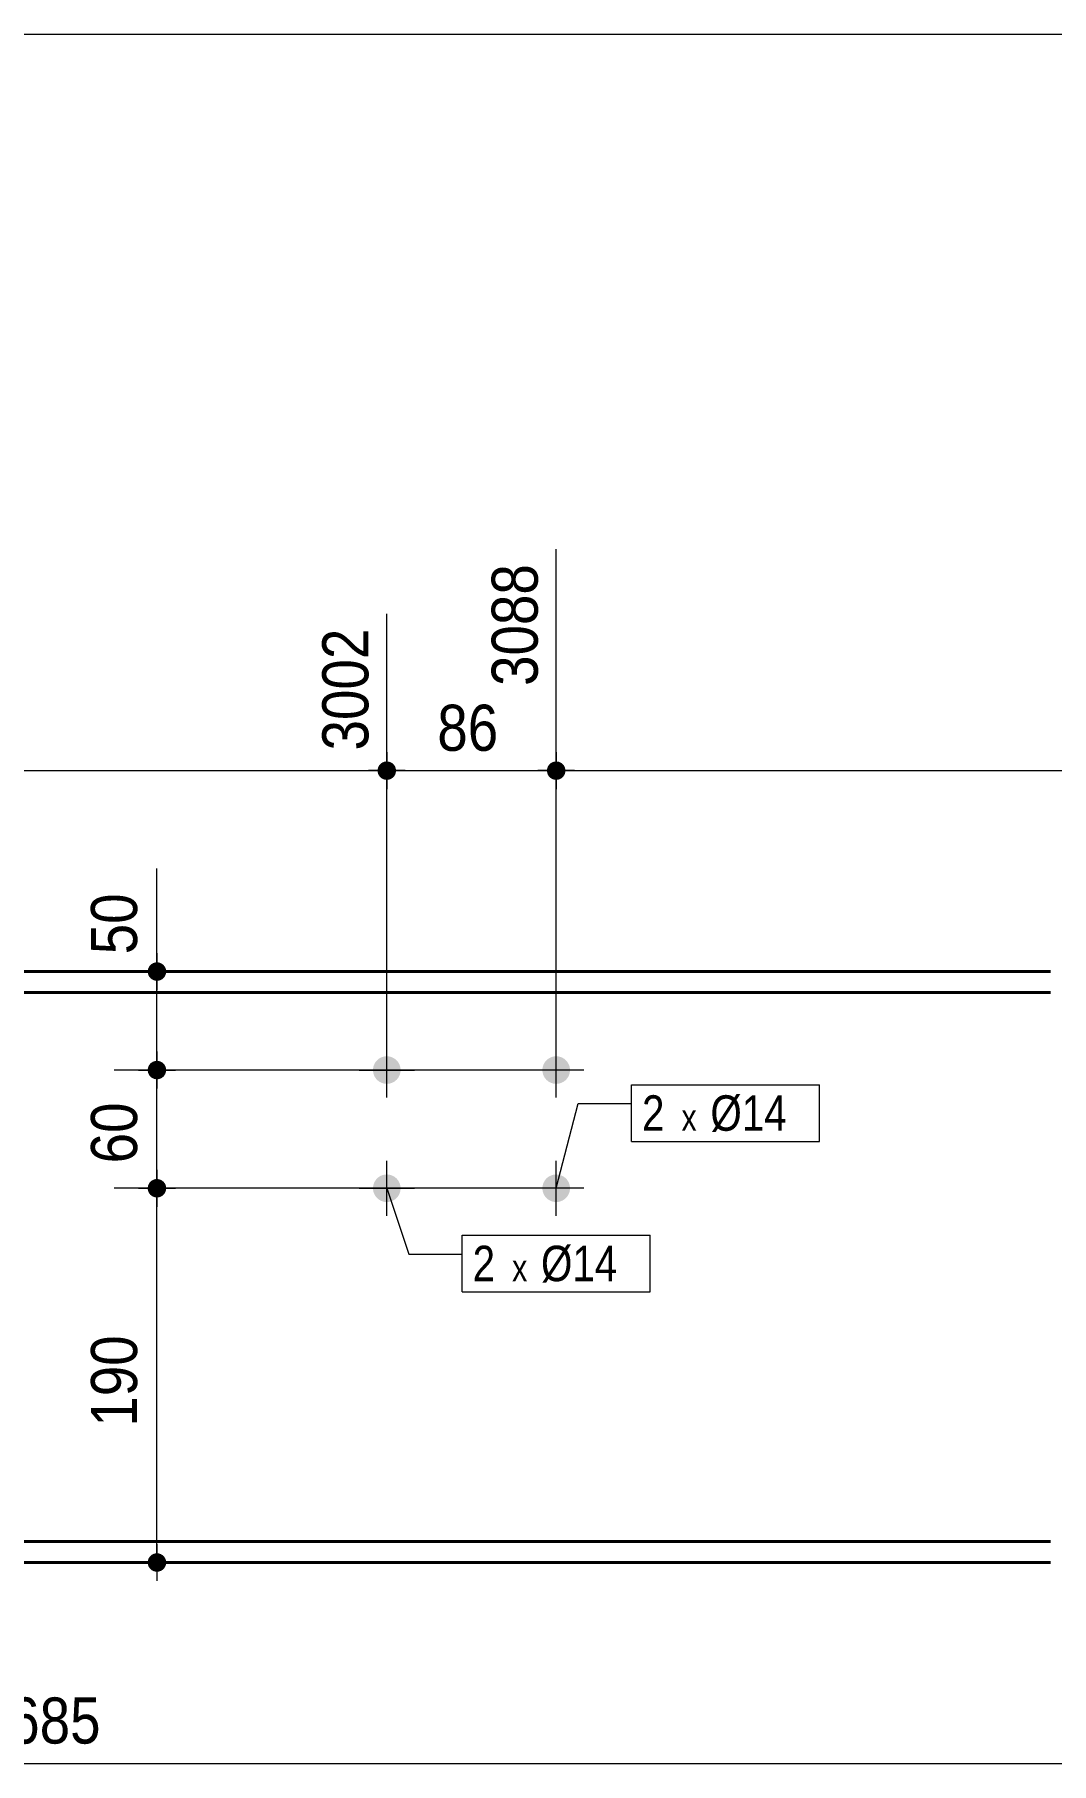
# Model space of a CAD drawing. Header units: millimetres. Extents: x 2 to 287, y 5 to 195.
# Drawn here: x 144.7 to 202.1, y 97.5 to 195 of the extents above; entities that cross this region are included whole.
import ezdxf

# ---------------------------------------------------------------- set-up
doc = ezdxf.new("R2010")
doc.units = ezdxf.units.MM
for name, color, linetype, lineweight in [('Boulon', 7, 'Continuous', 0), ('Cotation', 7, 'Continuous', 0), ('Désignation boulon', 3, 'Continuous', 0), ('Feuille dessin', 5, 'Continuous', 0), ('Piece', 2, 'Continuous', 0)]:
    doc.layers.add(name, color=color, linetype=linetype, lineweight=lineweight)
doc.styles.add('ARIAL', font='ARIAL.TTF')
doc.styles.add('COMIC_SANS_MS', font='COMIC.TTF')

# ---------------------------------------------------------------- blocks, each defined once
blk = doc.blocks.new('*A2')
at = {"layer": 'Boulon'}
for points in [[(174.897, 136.552), (174.895, 136.514), (174.89, 136.476), (174.883, 136.438), (174.875, 136.401), (174.865, 136.364), (174.853, 136.328), (174.839, 136.292), (174.824, 136.258), (174.806, 136.223), (174.788, 136.19), (174.767, 136.158), (174.745, 136.127), (174.722, 136.097), (174.697, 136.068), (174.67, 136.04), (174.643, 136.014), (174.614, 135.989), (174.584, 135.965), (174.553, 135.943), (174.52, 135.923), (174.487, 135.904), (174.453, 135.887), (174.418, 135.871), (174.383, 135.858), (174.346, 135.846), (174.31, 135.836), (174.272, 135.827), (174.235, 135.821), (174.197, 135.816), (174.159, 135.813), (174.121, 135.812), (174.082, 135.813), (174.044, 135.816), (174.006, 135.821), (173.969, 135.827), (173.932, 135.836), (173.895, 135.846), (173.858, 135.858), (173.823, 135.871), (173.788, 135.887), (173.754, 135.904), (173.721, 135.923), (173.688, 135.943), (173.657, 135.965), (173.627, 135.989), (173.598, 136.014), (173.571, 136.04), (173.544, 136.068), (173.519, 136.097), (173.496, 136.127), (173.474, 136.158), (173.453, 136.19), (173.435, 136.223), (173.417, 136.258), (173.402, 136.292), (173.388, 136.328), (173.376, 136.364), (173.366, 136.401), (173.358, 136.438), (173.351, 136.476), (173.346, 136.514), (173.344, 136.552), (173.343, 136.59), (173.344, 136.628), (173.346, 136.666), (173.351, 136.704), (173.358, 136.742), (173.366, 136.779), (173.376, 136.816), (173.388, 136.852), (173.402, 136.888), (173.417, 136.923), (173.435, 136.957), (173.453, 136.99), (173.474, 137.022), (173.496, 137.053), (173.519, 137.083), (173.544, 137.112), (173.571, 137.14), (173.598, 137.166), (173.627, 137.191), (173.657, 137.215), (173.688, 137.237), (173.721, 137.257), (173.754, 137.276), (173.788, 137.293), (173.823, 137.309), (173.858, 137.322), (173.895, 137.334), (173.932, 137.345), (173.969, 137.353), (174.006, 137.359), (174.044, 137.364), (174.082, 137.367), (174.121, 137.368), (174.159, 137.367), (174.197, 137.364), (174.235, 137.359), (174.272, 137.353), (174.31, 137.345), (174.346, 137.334), (174.383, 137.322), (174.418, 137.309), (174.453, 137.293), (174.487, 137.276), (174.52, 137.257), (174.553, 137.237), (174.584, 137.215), (174.614, 137.191), (174.643, 137.166), (174.67, 137.14), (174.697, 137.112), (174.722, 137.083), (174.745, 137.053), (174.767, 137.022), (174.788, 136.99), (174.806, 136.957), (174.824, 136.923), (174.839, 136.888), (174.853, 136.852), (174.865, 136.816), (174.875, 136.779), (174.883, 136.742), (174.89, 136.704), (174.895, 136.666), (174.897, 136.628), (174.898, 136.59)], [(174.897, 129.885), (174.895, 129.847), (174.89, 129.809), (174.883, 129.772), (174.875, 129.734), (174.865, 129.698), (174.853, 129.661), (174.839, 129.626), (174.824, 129.591), (174.806, 129.557), (174.788, 129.524), (174.767, 129.491), (174.745, 129.46), (174.722, 129.43), (174.697, 129.401), (174.67, 129.373), (174.643, 129.347), (174.614, 129.322), (174.584, 129.299), (174.553, 129.277), (174.52, 129.256), (174.487, 129.237), (174.453, 129.22), (174.418, 129.205), (174.383, 129.191), (174.346, 129.179), (174.31, 129.169), (174.272, 129.161), (174.235, 129.154), (174.197, 129.149), (174.159, 129.147), (174.121, 129.146), (174.082, 129.147), (174.044, 129.149), (174.006, 129.154), (173.969, 129.161), (173.932, 129.169), (173.895, 129.179), (173.858, 129.191), (173.823, 129.205), (173.788, 129.22), (173.754, 129.237), (173.721, 129.256), (173.688, 129.277), (173.657, 129.299), (173.627, 129.322), (173.598, 129.347), (173.571, 129.373), (173.544, 129.401), (173.519, 129.43), (173.496, 129.46), (173.474, 129.491), (173.453, 129.524), (173.435, 129.557), (173.417, 129.591), (173.402, 129.626), (173.388, 129.661), (173.376, 129.698), (173.366, 129.734), (173.358, 129.772), (173.351, 129.809), (173.346, 129.847), (173.344, 129.885), (173.343, 129.923), (173.344, 129.962), (173.346, 130), (173.351, 130.038), (173.358, 130.075), (173.366, 130.112), (173.376, 130.149), (173.388, 130.185), (173.402, 130.221), (173.417, 130.256), (173.435, 130.29), (173.453, 130.323), (173.474, 130.356), (173.496, 130.387), (173.519, 130.417), (173.544, 130.446), (173.571, 130.473), (173.598, 130.5), (173.627, 130.525), (173.657, 130.548), (173.688, 130.57), (173.721, 130.591), (173.754, 130.609), (173.788, 130.626), (173.823, 130.642), (173.858, 130.656), (173.895, 130.668), (173.932, 130.678), (173.969, 130.686), (174.006, 130.693), (174.044, 130.697), (174.082, 130.7), (174.121, 130.701), (174.159, 130.7), (174.197, 130.697), (174.235, 130.693), (174.272, 130.686), (174.31, 130.678), (174.346, 130.668), (174.383, 130.656), (174.418, 130.642), (174.453, 130.626), (174.487, 130.609), (174.52, 130.591), (174.553, 130.57), (174.584, 130.548), (174.614, 130.525), (174.643, 130.5), (174.67, 130.473), (174.697, 130.446), (174.722, 130.417), (174.745, 130.387), (174.767, 130.356), (174.788, 130.323), (174.806, 130.29), (174.824, 130.256), (174.839, 130.221), (174.853, 130.185), (174.865, 130.149), (174.875, 130.112), (174.883, 130.075), (174.89, 130.038), (174.895, 130), (174.897, 129.962), (174.898, 129.923)]]:
    blk.add_hatch(color=256, dxfattribs=at).paths.add_polyline_path(points, flags=17)
at = {"layer": 'Boulon', "linetype": 'Continuous', "lineweight": 0}
for p, q in [((174.121, 135.035), (174.121, 138.146)), ((175.676, 136.59), (172.565, 136.59)), ((174.121, 128.368), (174.121, 131.479)), ((175.676, 129.923), (172.565, 129.923))]:
    blk.add_line(p, q, dxfattribs=at)
blk = doc.blocks.new('*A3')
at = {"layer": 'Boulon'}
for points in [[(165.342, 136.552), (165.339, 136.514), (165.334, 136.476), (165.328, 136.438), (165.319, 136.401), (165.309, 136.364), (165.297, 136.328), (165.284, 136.292), (165.268, 136.258), (165.251, 136.223), (165.232, 136.19), (165.212, 136.158), (165.19, 136.127), (165.166, 136.097), (165.141, 136.068), (165.115, 136.04), (165.087, 136.014), (165.058, 135.989), (165.028, 135.965), (164.997, 135.943), (164.965, 135.923), (164.932, 135.904), (164.898, 135.887), (164.863, 135.871), (164.827, 135.858), (164.791, 135.846), (164.754, 135.836), (164.717, 135.827), (164.679, 135.821), (164.641, 135.816), (164.603, 135.813), (164.565, 135.812), (164.527, 135.813), (164.489, 135.816), (164.451, 135.821), (164.413, 135.827), (164.376, 135.836), (164.339, 135.846), (164.303, 135.858), (164.267, 135.871), (164.232, 135.887), (164.198, 135.904), (164.165, 135.923), (164.133, 135.943), (164.102, 135.965), (164.072, 135.989), (164.043, 136.014), (164.015, 136.04), (163.989, 136.068), (163.964, 136.097), (163.94, 136.127), (163.918, 136.158), (163.898, 136.19), (163.879, 136.223), (163.862, 136.258), (163.846, 136.292), (163.833, 136.328), (163.821, 136.364), (163.81, 136.401), (163.802, 136.438), (163.796, 136.476), (163.791, 136.514), (163.788, 136.552), (163.787, 136.59), (163.788, 136.628), (163.791, 136.666), (163.796, 136.704), (163.802, 136.742), (163.81, 136.779), (163.821, 136.816), (163.833, 136.852), (163.846, 136.888), (163.862, 136.923), (163.879, 136.957), (163.898, 136.99), (163.918, 137.022), (163.94, 137.053), (163.964, 137.083), (163.989, 137.112), (164.015, 137.14), (164.043, 137.166), (164.072, 137.191), (164.102, 137.215), (164.133, 137.237), (164.165, 137.257), (164.198, 137.276), (164.232, 137.293), (164.267, 137.309), (164.303, 137.322), (164.339, 137.334), (164.376, 137.345), (164.413, 137.353), (164.451, 137.359), (164.489, 137.364), (164.527, 137.367), (164.565, 137.368), (164.603, 137.367), (164.641, 137.364), (164.679, 137.359), (164.717, 137.353), (164.754, 137.345), (164.791, 137.334), (164.827, 137.322), (164.863, 137.309), (164.898, 137.293), (164.932, 137.276), (164.965, 137.257), (164.997, 137.237), (165.028, 137.215), (165.058, 137.191), (165.087, 137.166), (165.115, 137.14), (165.141, 137.112), (165.166, 137.083), (165.19, 137.053), (165.212, 137.022), (165.232, 136.99), (165.251, 136.957), (165.268, 136.923), (165.284, 136.888), (165.297, 136.852), (165.309, 136.816), (165.319, 136.779), (165.328, 136.742), (165.334, 136.704), (165.339, 136.666), (165.342, 136.628), (165.343, 136.59)], [(165.342, 129.885), (165.339, 129.847), (165.334, 129.809), (165.328, 129.772), (165.319, 129.734), (165.309, 129.698), (165.297, 129.661), (165.284, 129.626), (165.268, 129.591), (165.251, 129.557), (165.232, 129.524), (165.212, 129.491), (165.19, 129.46), (165.166, 129.43), (165.141, 129.401), (165.115, 129.373), (165.087, 129.347), (165.058, 129.322), (165.028, 129.299), (164.997, 129.277), (164.965, 129.256), (164.932, 129.237), (164.898, 129.22), (164.863, 129.205), (164.827, 129.191), (164.791, 129.179), (164.754, 129.169), (164.717, 129.161), (164.679, 129.154), (164.641, 129.149), (164.603, 129.147), (164.565, 129.146), (164.527, 129.147), (164.489, 129.149), (164.451, 129.154), (164.413, 129.161), (164.376, 129.169), (164.339, 129.179), (164.303, 129.191), (164.267, 129.205), (164.232, 129.22), (164.198, 129.237), (164.165, 129.256), (164.133, 129.277), (164.102, 129.299), (164.072, 129.322), (164.043, 129.347), (164.015, 129.373), (163.989, 129.401), (163.964, 129.43), (163.94, 129.46), (163.918, 129.491), (163.898, 129.524), (163.879, 129.557), (163.862, 129.591), (163.846, 129.626), (163.833, 129.661), (163.821, 129.698), (163.81, 129.734), (163.802, 129.772), (163.796, 129.809), (163.791, 129.847), (163.788, 129.885), (163.787, 129.923), (163.788, 129.962), (163.791, 130), (163.796, 130.038), (163.802, 130.075), (163.81, 130.112), (163.821, 130.149), (163.833, 130.185), (163.846, 130.221), (163.862, 130.256), (163.879, 130.29), (163.898, 130.323), (163.918, 130.356), (163.94, 130.387), (163.964, 130.417), (163.989, 130.446), (164.015, 130.473), (164.043, 130.5), (164.072, 130.525), (164.102, 130.548), (164.133, 130.57), (164.165, 130.591), (164.198, 130.609), (164.232, 130.626), (164.267, 130.642), (164.303, 130.656), (164.339, 130.668), (164.376, 130.678), (164.413, 130.686), (164.451, 130.693), (164.489, 130.697), (164.527, 130.7), (164.565, 130.701), (164.603, 130.7), (164.641, 130.697), (164.679, 130.693), (164.717, 130.686), (164.754, 130.678), (164.791, 130.668), (164.827, 130.656), (164.863, 130.642), (164.898, 130.626), (164.932, 130.609), (164.965, 130.591), (164.997, 130.57), (165.028, 130.548), (165.058, 130.525), (165.087, 130.5), (165.115, 130.473), (165.141, 130.446), (165.166, 130.417), (165.19, 130.387), (165.212, 130.356), (165.232, 130.323), (165.251, 130.29), (165.268, 130.256), (165.284, 130.221), (165.297, 130.185), (165.309, 130.149), (165.319, 130.112), (165.328, 130.075), (165.334, 130.038), (165.339, 130), (165.342, 129.962), (165.343, 129.923)]]:
    blk.add_hatch(color=256, dxfattribs=at).paths.add_polyline_path(points, flags=17)
at = {"layer": 'Boulon', "linetype": 'Continuous', "lineweight": 0}
for p, q in [((164.565, 135.035), (164.565, 138.146)), ((163.009, 136.59), (166.121, 136.59)), ((164.565, 128.368), (164.565, 131.479)), ((163.009, 129.923), (166.121, 129.923))]:
    blk.add_line(p, q, dxfattribs=at)
blk = doc.blocks.new('*A7')
at = {"layer": 'Piece', "color": 2, "linetype": 'Continuous', "lineweight": 40}
for p, q in [((136.679444, 142.145616), (202.006034, 142.145616)), ((202.006034, 140.956728), (136.679444, 140.956728)), ((202.006034, 110.001172), (136.679444, 110.001172)), ((202.006034, 108.812283), (136.679444, 108.812283))]:
    blk.add_line(p, q, dxfattribs=at)
blk = doc.blocks.new('*A8')
at = {"layer": 'Feuille dessin', "linetype": 'Continuous', "lineweight": 0}
blk.add_line((282, 195), (5, 195), dxfattribs=at)
blk = doc.blocks.new('*A15')
at = {"layer": 'Cotation', "linetype": 'Continuous', "lineweight": 0}
blk.add_line((39.821, 97.479), (250.995, 97.479), dxfattribs=at)
at = {"layer": 'Cotation', "style": 'ARIAL', "width": 0.85}
blk.add_text('5685', height=2.6, dxfattribs=at).set_placement((141.551, 98.599))
blk = doc.blocks.new('*A19')
at = {"layer": 'Cotation'}
for points in [[(108.668, 152.96), (108.643, 152.961), (108.618, 152.965), (108.592, 152.969), (108.568, 152.975), (108.543, 152.981), (108.519, 152.989), (108.495, 152.999), (108.472, 153.009), (108.449, 153.02), (108.427, 153.033), (108.405, 153.047), (108.384, 153.061), (108.364, 153.077), (108.345, 153.094), (108.326, 153.111), (108.309, 153.13), (108.292, 153.149), (108.276, 153.169), (108.262, 153.19), (108.248, 153.212), (108.235, 153.234), (108.224, 153.257), (108.214, 153.28), (108.204, 153.304), (108.196, 153.328), (108.19, 153.353), (108.184, 153.378), (108.18, 153.403), (108.176, 153.428), (108.175, 153.453), (108.174, 153.479), (108.175, 153.504), (108.176, 153.53), (108.18, 153.555), (108.184, 153.58), (108.19, 153.605), (108.196, 153.63), (108.204, 153.654), (108.214, 153.678), (108.224, 153.701), (108.235, 153.724), (108.248, 153.746), (108.262, 153.768), (108.276, 153.789), (108.292, 153.809), (108.309, 153.828), (108.326, 153.847), (108.345, 153.864), (108.364, 153.881), (108.384, 153.897), (108.405, 153.911), (108.427, 153.925), (108.449, 153.938), (108.472, 153.949), (108.495, 153.959), (108.519, 153.969), (108.543, 153.977), (108.568, 153.983), (108.592, 153.989), (108.618, 153.993), (108.643, 153.996), (108.668, 153.998), (108.694, 153.999), (108.719, 153.998), (108.745, 153.996), (108.77, 153.993), (108.795, 153.989), (108.82, 153.983), (108.845, 153.977), (108.869, 153.969), (108.893, 153.959), (108.916, 153.949), (108.939, 153.938), (108.961, 153.925), (108.983, 153.911), (109.004, 153.897), (109.024, 153.881), (109.043, 153.864), (109.062, 153.847), (109.079, 153.828), (109.096, 153.809), (109.112, 153.789), (109.126, 153.768), (109.14, 153.746), (109.153, 153.724), (109.164, 153.701), (109.174, 153.678), (109.184, 153.654), (109.192, 153.63), (109.198, 153.605), (109.204, 153.58), (109.208, 153.555), (109.211, 153.53), (109.213, 153.504), (109.214, 153.479), (109.213, 153.453), (109.211, 153.428), (109.208, 153.403), (109.204, 153.378), (109.198, 153.353), (109.192, 153.328), (109.184, 153.304), (109.174, 153.28), (109.164, 153.257), (109.153, 153.234), (109.14, 153.212), (109.126, 153.19), (109.112, 153.169), (109.096, 153.149), (109.079, 153.13), (109.062, 153.111), (109.043, 153.094), (109.024, 153.077), (109.004, 153.061), (108.983, 153.047), (108.961, 153.033), (108.939, 153.02), (108.916, 153.009), (108.893, 152.999), (108.869, 152.989), (108.845, 152.981), (108.82, 152.975), (108.795, 152.969), (108.77, 152.965), (108.745, 152.961), (108.719, 152.96), (108.694, 152.959)], [(164.539, 152.96), (164.514, 152.961), (164.489, 152.965), (164.464, 152.969), (164.439, 152.975), (164.414, 152.981), (164.39, 152.989), (164.366, 152.999), (164.343, 153.009), (164.32, 153.02), (164.298, 153.033), (164.276, 153.047), (164.255, 153.061), (164.235, 153.077), (164.216, 153.094), (164.197, 153.111), (164.18, 153.13), (164.163, 153.149), (164.147, 153.169), (164.133, 153.19), (164.119, 153.212), (164.106, 153.234), (164.095, 153.257), (164.085, 153.28), (164.075, 153.304), (164.067, 153.328), (164.061, 153.353), (164.055, 153.378), (164.051, 153.403), (164.047, 153.428), (164.046, 153.453), (164.045, 153.479), (164.046, 153.504), (164.047, 153.53), (164.051, 153.555), (164.055, 153.58), (164.061, 153.605), (164.067, 153.63), (164.075, 153.654), (164.085, 153.678), (164.095, 153.701), (164.106, 153.724), (164.119, 153.746), (164.133, 153.768), (164.147, 153.789), (164.163, 153.809), (164.18, 153.828), (164.197, 153.847), (164.216, 153.864), (164.235, 153.881), (164.255, 153.897), (164.276, 153.911), (164.298, 153.925), (164.32, 153.938), (164.343, 153.949), (164.366, 153.959), (164.39, 153.969), (164.414, 153.977), (164.439, 153.983), (164.464, 153.989), (164.489, 153.993), (164.514, 153.996), (164.539, 153.998), (164.565, 153.999), (164.59, 153.998), (164.616, 153.996), (164.641, 153.993), (164.666, 153.989), (164.691, 153.983), (164.716, 153.977), (164.74, 153.969), (164.764, 153.959), (164.787, 153.949), (164.81, 153.938), (164.832, 153.925), (164.854, 153.911), (164.875, 153.897), (164.895, 153.881), (164.914, 153.864), (164.933, 153.847), (164.95, 153.828), (164.967, 153.809), (164.983, 153.789), (164.997, 153.768), (165.011, 153.746), (165.024, 153.724), (165.035, 153.701), (165.045, 153.678), (165.055, 153.654), (165.063, 153.63), (165.069, 153.605), (165.075, 153.58), (165.079, 153.555), (165.082, 153.53), (165.084, 153.504), (165.085, 153.479), (165.084, 153.453), (165.082, 153.428), (165.079, 153.403), (165.075, 153.378), (165.069, 153.353), (165.063, 153.328), (165.055, 153.304), (165.045, 153.28), (165.035, 153.257), (165.024, 153.234), (165.011, 153.212), (164.997, 153.19), (164.983, 153.169), (164.967, 153.149), (164.95, 153.13), (164.933, 153.111), (164.914, 153.094), (164.895, 153.077), (164.875, 153.061), (164.854, 153.047), (164.832, 153.033), (164.81, 153.02), (164.787, 153.009), (164.764, 152.999), (164.74, 152.989), (164.716, 152.981), (164.691, 152.975), (164.666, 152.969), (164.641, 152.965), (164.616, 152.961), (164.59, 152.96), (164.565, 152.959)]]:
    blk.add_hatch(color=256, dxfattribs=at).paths.add_polyline_path(points, flags=17)
at = {"layer": 'Cotation', "linetype": 'Continuous', "lineweight": 0}
for p, q in [((108.694, 137.59), (108.694, 165.973)), ((164.565, 137.59), (164.565, 162.333)), ((108.694, 154.519), (108.694, 152.439)), ((164.565, 154.519), (164.565, 152.439)), ((109.734, 153.479), (107.654, 153.479)), ((108.694, 153.479), (107.654, 153.479)), ((108.694, 153.479), (164.565, 153.479)), ((165.605, 153.479), (163.525, 153.479)), ((164.565, 153.479), (165.605, 153.479))]:
    blk.add_line(p, q, dxfattribs=at)
at = {"layer": 'Cotation'}
for p in [(108.694, 153.479), (164.565, 153.479)]:
    blk.add_point(p, dxfattribs=at)
at = {"layer": 'Cotation', "style": 'ARIAL', "width": 0.85}
blk.add_text('3002', height=2.6, rotation=90.00021, dxfattribs=at).set_placement((163.525, 154.619))
blk.add_text('1344', height=2.6, dxfattribs=at).set_placement((132.773, 154.599))
blk = doc.blocks.new('*A20')
at = {"layer": 'Cotation'}
for points in [[(164.539, 152.96), (164.514, 152.961), (164.489, 152.965), (164.464, 152.969), (164.439, 152.975), (164.414, 152.981), (164.39, 152.989), (164.366, 152.999), (164.343, 153.009), (164.32, 153.02), (164.298, 153.033), (164.276, 153.047), (164.255, 153.061), (164.235, 153.077), (164.216, 153.094), (164.197, 153.111), (164.18, 153.13), (164.163, 153.149), (164.147, 153.169), (164.133, 153.19), (164.119, 153.212), (164.106, 153.234), (164.095, 153.257), (164.085, 153.28), (164.075, 153.304), (164.067, 153.328), (164.061, 153.353), (164.055, 153.378), (164.051, 153.403), (164.047, 153.428), (164.046, 153.453), (164.045, 153.479), (164.046, 153.504), (164.047, 153.53), (164.051, 153.555), (164.055, 153.58), (164.061, 153.605), (164.067, 153.63), (164.075, 153.654), (164.085, 153.678), (164.095, 153.701), (164.106, 153.724), (164.119, 153.746), (164.133, 153.768), (164.147, 153.789), (164.163, 153.809), (164.18, 153.828), (164.197, 153.847), (164.216, 153.864), (164.235, 153.881), (164.255, 153.897), (164.276, 153.911), (164.298, 153.925), (164.32, 153.938), (164.343, 153.949), (164.366, 153.959), (164.39, 153.969), (164.414, 153.977), (164.439, 153.983), (164.464, 153.989), (164.489, 153.993), (164.514, 153.996), (164.539, 153.998), (164.565, 153.999), (164.59, 153.998), (164.616, 153.996), (164.641, 153.993), (164.666, 153.989), (164.691, 153.983), (164.716, 153.977), (164.74, 153.969), (164.764, 153.959), (164.787, 153.949), (164.81, 153.938), (164.832, 153.925), (164.854, 153.911), (164.875, 153.897), (164.895, 153.881), (164.914, 153.864), (164.933, 153.847), (164.95, 153.828), (164.967, 153.809), (164.983, 153.789), (164.997, 153.768), (165.011, 153.746), (165.024, 153.724), (165.035, 153.701), (165.045, 153.678), (165.055, 153.654), (165.063, 153.63), (165.069, 153.605), (165.075, 153.58), (165.079, 153.555), (165.082, 153.53), (165.084, 153.504), (165.085, 153.479), (165.084, 153.453), (165.082, 153.428), (165.079, 153.403), (165.075, 153.378), (165.069, 153.353), (165.063, 153.328), (165.055, 153.304), (165.045, 153.28), (165.035, 153.257), (165.024, 153.234), (165.011, 153.212), (164.997, 153.19), (164.983, 153.169), (164.967, 153.149), (164.95, 153.13), (164.933, 153.111), (164.914, 153.094), (164.895, 153.077), (164.875, 153.061), (164.854, 153.047), (164.832, 153.033), (164.81, 153.02), (164.787, 153.009), (164.764, 152.999), (164.74, 152.989), (164.716, 152.981), (164.691, 152.975), (164.666, 152.969), (164.641, 152.965), (164.616, 152.961), (164.59, 152.96), (164.565, 152.959)], [(174.095, 152.96), (174.07, 152.961), (174.044, 152.965), (174.019, 152.969), (173.994, 152.975), (173.97, 152.981), (173.945, 152.989), (173.922, 152.999), (173.898, 153.009), (173.875, 153.02), (173.853, 153.033), (173.832, 153.047), (173.811, 153.061), (173.791, 153.077), (173.771, 153.094), (173.753, 153.111), (173.735, 153.13), (173.719, 153.149), (173.703, 153.169), (173.688, 153.19), (173.674, 153.212), (173.662, 153.234), (173.65, 153.257), (173.64, 153.28), (173.631, 153.304), (173.623, 153.328), (173.616, 153.353), (173.611, 153.378), (173.606, 153.403), (173.603, 153.428), (173.601, 153.453), (173.601, 153.479), (173.601, 153.504), (173.603, 153.53), (173.606, 153.555), (173.611, 153.58), (173.616, 153.605), (173.623, 153.63), (173.631, 153.654), (173.64, 153.678), (173.65, 153.701), (173.662, 153.724), (173.674, 153.746), (173.688, 153.768), (173.703, 153.789), (173.719, 153.809), (173.735, 153.828), (173.753, 153.847), (173.771, 153.864), (173.791, 153.881), (173.811, 153.897), (173.832, 153.911), (173.853, 153.925), (173.875, 153.938), (173.898, 153.949), (173.922, 153.959), (173.945, 153.969), (173.97, 153.977), (173.994, 153.983), (174.019, 153.989), (174.044, 153.993), (174.07, 153.996), (174.095, 153.998), (174.121, 153.999), (174.146, 153.998), (174.171, 153.996), (174.197, 153.993), (174.222, 153.989), (174.247, 153.983), (174.271, 153.977), (174.296, 153.969), (174.32, 153.959), (174.343, 153.949), (174.366, 153.938), (174.388, 153.925), (174.409, 153.911), (174.43, 153.897), (174.45, 153.881), (174.47, 153.864), (174.488, 153.847), (174.506, 153.828), (174.522, 153.809), (174.538, 153.789), (174.553, 153.768), (174.567, 153.746), (174.579, 153.724), (174.591, 153.701), (174.601, 153.678), (174.61, 153.654), (174.618, 153.63), (174.625, 153.605), (174.631, 153.58), (174.635, 153.555), (174.638, 153.53), (174.64, 153.504), (174.641, 153.479), (174.64, 153.453), (174.638, 153.428), (174.635, 153.403), (174.631, 153.378), (174.625, 153.353), (174.618, 153.328), (174.61, 153.304), (174.601, 153.28), (174.591, 153.257), (174.579, 153.234), (174.567, 153.212), (174.553, 153.19), (174.538, 153.169), (174.522, 153.149), (174.506, 153.13), (174.488, 153.111), (174.47, 153.094), (174.45, 153.077), (174.43, 153.061), (174.409, 153.047), (174.388, 153.033), (174.366, 153.02), (174.343, 153.009), (174.32, 152.999), (174.296, 152.989), (174.271, 152.981), (174.247, 152.975), (174.222, 152.969), (174.197, 152.965), (174.171, 152.961), (174.146, 152.96), (174.121, 152.959)]]:
    blk.add_hatch(color=256, dxfattribs=at).paths.add_polyline_path(points, flags=17)
at = {"layer": 'Cotation', "linetype": 'Continuous', "lineweight": 0}
for p, q in [((174.121, 137.59), (174.121, 165.973)), ((164.565, 137.59), (164.565, 162.333)), ((164.565, 154.519), (164.565, 152.439)), ((174.121, 154.519), (174.121, 152.439)), ((165.605, 153.479), (163.525, 153.479)), ((164.565, 153.479), (163.525, 153.479)), ((164.565, 153.479), (174.121, 153.479)), ((175.161, 153.479), (173.081, 153.479)), ((174.121, 153.479), (175.161, 153.479))]:
    blk.add_line(p, q, dxfattribs=at)
at = {"layer": 'Cotation'}
for p in [(164.565, 153.479), (174.121, 153.479)]:
    blk.add_point(p, dxfattribs=at)
at = {"layer": 'Cotation', "style": 'ARIAL', "width": 0.85}
blk.add_text('3088', height=2.6, rotation=90.00021, dxfattribs=at).set_placement((173.081, 158.259))
blk.add_text('86', height=2.6, dxfattribs=at).set_placement((167.414, 154.599))
blk = doc.blocks.new('*A21')
at = {"layer": 'Cotation'}
for points in [[(174.095, 152.96), (174.07, 152.961), (174.044, 152.965), (174.019, 152.969), (173.994, 152.975), (173.97, 152.981), (173.945, 152.989), (173.922, 152.999), (173.898, 153.009), (173.875, 153.02), (173.853, 153.033), (173.832, 153.047), (173.811, 153.061), (173.791, 153.077), (173.771, 153.094), (173.753, 153.111), (173.735, 153.13), (173.719, 153.149), (173.703, 153.169), (173.688, 153.19), (173.674, 153.212), (173.662, 153.234), (173.65, 153.257), (173.64, 153.28), (173.631, 153.304), (173.623, 153.328), (173.616, 153.353), (173.611, 153.378), (173.606, 153.403), (173.603, 153.428), (173.601, 153.453), (173.601, 153.479), (173.601, 153.504), (173.603, 153.53), (173.606, 153.555), (173.611, 153.58), (173.616, 153.605), (173.623, 153.63), (173.631, 153.654), (173.64, 153.678), (173.65, 153.701), (173.662, 153.724), (173.674, 153.746), (173.688, 153.768), (173.703, 153.789), (173.719, 153.809), (173.735, 153.828), (173.753, 153.847), (173.771, 153.864), (173.791, 153.881), (173.811, 153.897), (173.832, 153.911), (173.853, 153.925), (173.875, 153.938), (173.898, 153.949), (173.922, 153.959), (173.945, 153.969), (173.97, 153.977), (173.994, 153.983), (174.019, 153.989), (174.044, 153.993), (174.07, 153.996), (174.095, 153.998), (174.121, 153.999), (174.146, 153.998), (174.171, 153.996), (174.197, 153.993), (174.222, 153.989), (174.247, 153.983), (174.271, 153.977), (174.296, 153.969), (174.32, 153.959), (174.343, 153.949), (174.366, 153.938), (174.388, 153.925), (174.409, 153.911), (174.43, 153.897), (174.45, 153.881), (174.47, 153.864), (174.488, 153.847), (174.506, 153.828), (174.522, 153.809), (174.538, 153.789), (174.553, 153.768), (174.567, 153.746), (174.579, 153.724), (174.591, 153.701), (174.601, 153.678), (174.61, 153.654), (174.618, 153.63), (174.625, 153.605), (174.631, 153.58), (174.635, 153.555), (174.638, 153.53), (174.64, 153.504), (174.641, 153.479), (174.64, 153.453), (174.638, 153.428), (174.635, 153.403), (174.631, 153.378), (174.625, 153.353), (174.618, 153.328), (174.61, 153.304), (174.601, 153.28), (174.591, 153.257), (174.579, 153.234), (174.567, 153.212), (174.553, 153.19), (174.538, 153.169), (174.522, 153.149), (174.506, 153.13), (174.488, 153.111), (174.47, 153.094), (174.45, 153.077), (174.43, 153.061), (174.409, 153.047), (174.388, 153.033), (174.366, 153.02), (174.343, 153.009), (174.32, 152.999), (174.296, 152.989), (174.271, 152.981), (174.247, 152.975), (174.222, 152.969), (174.197, 152.965), (174.171, 152.961), (174.146, 152.96), (174.121, 152.959)], [(243.192, 152.96), (243.166, 152.961), (243.141, 152.965), (243.116, 152.969), (243.091, 152.975), (243.066, 152.981), (243.042, 152.989), (243.018, 152.999), (242.995, 153.009), (242.972, 153.02), (242.95, 153.033), (242.928, 153.047), (242.908, 153.061), (242.887, 153.077), (242.868, 153.094), (242.85, 153.111), (242.832, 153.13), (242.815, 153.149), (242.8, 153.169), (242.785, 153.19), (242.771, 153.212), (242.759, 153.234), (242.747, 153.257), (242.737, 153.28), (242.728, 153.304), (242.72, 153.328), (242.713, 153.353), (242.707, 153.378), (242.703, 153.403), (242.7, 153.428), (242.698, 153.453), (242.697, 153.479), (242.698, 153.504), (242.7, 153.53), (242.703, 153.555), (242.707, 153.58), (242.713, 153.605), (242.72, 153.63), (242.728, 153.654), (242.737, 153.678), (242.747, 153.701), (242.759, 153.724), (242.771, 153.746), (242.785, 153.768), (242.8, 153.789), (242.815, 153.809), (242.832, 153.828), (242.85, 153.847), (242.868, 153.864), (242.887, 153.881), (242.908, 153.897), (242.928, 153.911), (242.95, 153.925), (242.972, 153.938), (242.995, 153.949), (243.018, 153.959), (243.042, 153.969), (243.066, 153.977), (243.091, 153.983), (243.116, 153.989), (243.141, 153.993), (243.166, 153.996), (243.192, 153.998), (243.217, 153.999), (243.243, 153.998), (243.268, 153.996), (243.294, 153.993), (243.319, 153.989), (243.344, 153.983), (243.368, 153.977), (243.392, 153.969), (243.416, 153.959), (243.44, 153.949), (243.462, 153.938), (243.485, 153.925), (243.506, 153.911), (243.527, 153.897), (243.547, 153.881), (243.567, 153.864), (243.585, 153.847), (243.603, 153.828), (243.619, 153.809), (243.635, 153.789), (243.65, 153.768), (243.663, 153.746), (243.676, 153.724), (243.687, 153.701), (243.698, 153.678), (243.707, 153.654), (243.715, 153.63), (243.722, 153.605), (243.727, 153.58), (243.732, 153.555), (243.735, 153.53), (243.737, 153.504), (243.737, 153.479), (243.737, 153.453), (243.735, 153.428), (243.732, 153.403), (243.727, 153.378), (243.722, 153.353), (243.715, 153.328), (243.707, 153.304), (243.698, 153.28), (243.687, 153.257), (243.676, 153.234), (243.663, 153.212), (243.65, 153.19), (243.635, 153.169), (243.619, 153.149), (243.603, 153.13), (243.585, 153.111), (243.567, 153.094), (243.547, 153.077), (243.527, 153.061), (243.506, 153.047), (243.485, 153.033), (243.462, 153.02), (243.44, 153.009), (243.416, 152.999), (243.392, 152.989), (243.368, 152.981), (243.344, 152.975), (243.319, 152.969), (243.294, 152.965), (243.268, 152.961), (243.243, 152.96), (243.217, 152.959)]]:
    blk.add_hatch(color=256, dxfattribs=at).paths.add_polyline_path(points, flags=17)
at = {"layer": 'Cotation', "linetype": 'Continuous', "lineweight": 0}
for p, q in [((174.121, 137.59), (174.121, 165.973)), ((243.217, 137.59), (243.217, 162.333)), ((174.121, 154.519), (174.121, 152.439)), ((243.217, 154.519), (243.217, 152.439)), ((175.161, 153.479), (173.081, 153.479)), ((174.121, 153.479), (173.081, 153.479)), ((174.121, 153.479), (243.217, 153.479)), ((244.257, 153.479), (242.177, 153.479)), ((243.217, 153.479), (244.257, 153.479))]:
    blk.add_line(p, q, dxfattribs=at)
at = {"layer": 'Cotation'}
for p in [(174.121, 153.479), (243.217, 153.479)]:
    blk.add_point(p, dxfattribs=at)
at = {"layer": 'Cotation', "style": 'ARIAL', "width": 0.85}
blk.add_text('5653', height=2.6, rotation=90.00021, dxfattribs=at).set_placement((242.177, 154.619))
blk.add_text('2565', height=2.6, dxfattribs=at).set_placement((204.812, 154.599))
blk = doc.blocks.new('*A32')
at = {"layer": 'Cotation'}
for points in [[(151.574, 129.404), (151.548, 129.406), (151.523, 129.409), (151.498, 129.413), (151.473, 129.419), (151.448, 129.426), (151.424, 129.434), (151.4, 129.443), (151.377, 129.453), (151.354, 129.465), (151.332, 129.477), (151.31, 129.491), (151.289, 129.506), (151.269, 129.521), (151.25, 129.538), (151.231, 129.556), (151.214, 129.574), (151.197, 129.594), (151.181, 129.614), (151.167, 129.634), (151.153, 129.656), (151.141, 129.678), (151.129, 129.701), (151.119, 129.724), (151.11, 129.748), (151.102, 129.772), (151.095, 129.797), (151.089, 129.822), (151.085, 129.847), (151.082, 129.872), (151.08, 129.898), (151.079, 129.923), (151.08, 129.949), (151.082, 129.974), (151.085, 130), (151.089, 130.025), (151.095, 130.05), (151.102, 130.074), (151.11, 130.099), (151.119, 130.122), (151.129, 130.146), (151.141, 130.169), (151.153, 130.191), (151.167, 130.212), (151.181, 130.233), (151.197, 130.253), (151.214, 130.273), (151.231, 130.291), (151.25, 130.309), (151.269, 130.325), (151.289, 130.341), (151.31, 130.356), (151.332, 130.369), (151.354, 130.382), (151.377, 130.393), (151.4, 130.404), (151.424, 130.413), (151.448, 130.421), (151.473, 130.428), (151.498, 130.433), (151.523, 130.438), (151.548, 130.441), (151.574, 130.443), (151.599, 130.443), (151.625, 130.443), (151.65, 130.441), (151.675, 130.438), (151.701, 130.433), (151.726, 130.428), (151.75, 130.421), (151.774, 130.413), (151.798, 130.404), (151.821, 130.393), (151.844, 130.382), (151.866, 130.369), (151.888, 130.356), (151.909, 130.341), (151.929, 130.325), (151.948, 130.309), (151.967, 130.291), (151.984, 130.273), (152.001, 130.253), (152.017, 130.233), (152.032, 130.212), (152.045, 130.191), (152.058, 130.169), (152.069, 130.146), (152.08, 130.122), (152.089, 130.099), (152.097, 130.074), (152.104, 130.05), (152.109, 130.025), (152.114, 130), (152.117, 129.974), (152.119, 129.949), (152.119, 129.923), (152.119, 129.898), (152.117, 129.872), (152.114, 129.847), (152.109, 129.822), (152.104, 129.797), (152.097, 129.772), (152.089, 129.748), (152.08, 129.724), (152.069, 129.701), (152.058, 129.678), (152.045, 129.656), (152.032, 129.634), (152.017, 129.614), (152.001, 129.594), (151.984, 129.574), (151.967, 129.556), (151.948, 129.538), (151.929, 129.521), (151.909, 129.506), (151.888, 129.491), (151.866, 129.477), (151.844, 129.465), (151.821, 129.453), (151.798, 129.443), (151.774, 129.434), (151.75, 129.426), (151.726, 129.419), (151.701, 129.413), (151.675, 129.409), (151.65, 129.406), (151.625, 129.404), (151.599, 129.403)], [(151.574, 108.293), (151.548, 108.295), (151.523, 108.298), (151.498, 108.302), (151.473, 108.308), (151.448, 108.315), (151.424, 108.323), (151.4, 108.332), (151.377, 108.342), (151.354, 108.354), (151.332, 108.366), (151.31, 108.38), (151.289, 108.395), (151.269, 108.41), (151.25, 108.427), (151.231, 108.445), (151.214, 108.463), (151.197, 108.482), (151.181, 108.503), (151.167, 108.523), (151.153, 108.545), (151.141, 108.567), (151.129, 108.59), (151.119, 108.613), (151.11, 108.637), (151.102, 108.661), (151.095, 108.686), (151.089, 108.711), (151.085, 108.736), (151.082, 108.761), (151.08, 108.787), (151.079, 108.812), (151.08, 108.838), (151.082, 108.863), (151.085, 108.889), (151.089, 108.914), (151.095, 108.939), (151.102, 108.963), (151.11, 108.987), (151.119, 109.011), (151.129, 109.035), (151.141, 109.057), (151.153, 109.08), (151.167, 109.101), (151.181, 109.122), (151.197, 109.142), (151.214, 109.161), (151.231, 109.18), (151.25, 109.198), (151.269, 109.214), (151.289, 109.23), (151.31, 109.245), (151.332, 109.258), (151.354, 109.271), (151.377, 109.282), (151.4, 109.293), (151.424, 109.302), (151.448, 109.31), (151.473, 109.317), (151.498, 109.322), (151.523, 109.327), (151.548, 109.33), (151.574, 109.332), (151.599, 109.332), (151.625, 109.332), (151.65, 109.33), (151.675, 109.327), (151.701, 109.322), (151.726, 109.317), (151.75, 109.31), (151.774, 109.302), (151.798, 109.293), (151.821, 109.282), (151.844, 109.271), (151.866, 109.258), (151.888, 109.245), (151.909, 109.23), (151.929, 109.214), (151.948, 109.198), (151.967, 109.18), (151.984, 109.161), (152.001, 109.142), (152.017, 109.122), (152.032, 109.101), (152.045, 109.08), (152.058, 109.057), (152.069, 109.035), (152.08, 109.011), (152.089, 108.987), (152.097, 108.963), (152.104, 108.939), (152.109, 108.914), (152.114, 108.889), (152.117, 108.863), (152.119, 108.838), (152.119, 108.812), (152.119, 108.787), (152.117, 108.761), (152.114, 108.736), (152.109, 108.711), (152.104, 108.686), (152.097, 108.661), (152.089, 108.637), (152.08, 108.613), (152.069, 108.59), (152.058, 108.567), (152.045, 108.545), (152.032, 108.523), (152.017, 108.503), (152.001, 108.482), (151.984, 108.463), (151.967, 108.445), (151.948, 108.427), (151.929, 108.41), (151.909, 108.395), (151.888, 108.38), (151.866, 108.366), (151.844, 108.354), (151.821, 108.342), (151.798, 108.332), (151.774, 108.323), (151.75, 108.315), (151.726, 108.308), (151.701, 108.302), (151.675, 108.298), (151.65, 108.295), (151.625, 108.293), (151.599, 108.292)]]:
    blk.add_hatch(color=256, dxfattribs=at).paths.add_polyline_path(points, flags=17)
at = {"layer": 'Cotation', "linetype": 'Continuous', "lineweight": 0}
for p, q in [((151.599, 130.963), (151.599, 128.883)), ((151.599, 129.923), (151.599, 130.963)), ((173.121, 129.923), (149.179, 129.923)), ((150.559, 129.923), (152.639, 129.923)), ((151.599, 108.812), (151.599, 129.923)), ((151.599, 109.852), (151.599, 107.772)), ((163.565, 108.812), (149.179, 108.812)), ((150.559, 108.812), (152.639, 108.812)), ((151.599, 108.812), (151.599, 107.772))]:
    blk.add_line(p, q, dxfattribs=at)
at = {"layer": 'Cotation'}
for p in [(151.599, 129.923), (151.599, 108.812)]:
    blk.add_point(p, dxfattribs=at)
at = {"layer": 'Cotation', "style": 'ARIAL', "width": 0.85}
blk.add_text('190', height=2.6, rotation=90.00021, dxfattribs=at).set_placement((150.479, 116.475))
blk = doc.blocks.new('*A33')
at = {"layer": 'Cotation'}
for points in [[(151.574, 136.071), (151.548, 136.073), (151.523, 136.076), (151.498, 136.08), (151.473, 136.086), (151.448, 136.092), (151.424, 136.1), (151.4, 136.11), (151.377, 136.12), (151.354, 136.131), (151.332, 136.144), (151.31, 136.158), (151.289, 136.172), (151.269, 136.188), (151.25, 136.205), (151.231, 136.222), (151.214, 136.241), (151.197, 136.26), (151.181, 136.28), (151.167, 136.301), (151.153, 136.323), (151.141, 136.345), (151.129, 136.368), (151.119, 136.391), (151.11, 136.415), (151.102, 136.439), (151.095, 136.464), (151.089, 136.489), (151.085, 136.514), (151.082, 136.539), (151.08, 136.565), (151.079, 136.59), (151.08, 136.616), (151.082, 136.641), (151.085, 136.666), (151.089, 136.692), (151.095, 136.716), (151.102, 136.741), (151.11, 136.765), (151.119, 136.789), (151.129, 136.812), (151.141, 136.835), (151.153, 136.857), (151.167, 136.879), (151.181, 136.9), (151.197, 136.92), (151.214, 136.939), (151.231, 136.958), (151.25, 136.975), (151.269, 136.992), (151.289, 137.008), (151.31, 137.022), (151.332, 137.036), (151.354, 137.049), (151.377, 137.06), (151.4, 137.07), (151.424, 137.08), (151.448, 137.088), (151.473, 137.094), (151.498, 137.1), (151.523, 137.104), (151.548, 137.108), (151.574, 137.109), (151.599, 137.11), (151.625, 137.109), (151.65, 137.108), (151.675, 137.104), (151.701, 137.1), (151.726, 137.094), (151.75, 137.088), (151.774, 137.08), (151.798, 137.07), (151.821, 137.06), (151.844, 137.049), (151.866, 137.036), (151.888, 137.022), (151.909, 137.008), (151.929, 136.992), (151.948, 136.975), (151.967, 136.958), (151.984, 136.939), (152.001, 136.92), (152.017, 136.9), (152.032, 136.879), (152.045, 136.857), (152.058, 136.835), (152.069, 136.812), (152.08, 136.789), (152.089, 136.765), (152.097, 136.741), (152.104, 136.716), (152.109, 136.692), (152.114, 136.666), (152.117, 136.641), (152.119, 136.616), (152.119, 136.59), (152.119, 136.565), (152.117, 136.539), (152.114, 136.514), (152.109, 136.489), (152.104, 136.464), (152.097, 136.439), (152.089, 136.415), (152.08, 136.391), (152.069, 136.368), (152.058, 136.345), (152.045, 136.323), (152.032, 136.301), (152.017, 136.28), (152.001, 136.26), (151.984, 136.241), (151.967, 136.222), (151.948, 136.205), (151.929, 136.188), (151.909, 136.172), (151.888, 136.158), (151.866, 136.144), (151.844, 136.131), (151.821, 136.12), (151.798, 136.11), (151.774, 136.1), (151.75, 136.092), (151.726, 136.086), (151.701, 136.08), (151.675, 136.076), (151.65, 136.073), (151.625, 136.071), (151.599, 136.07)], [(151.574, 129.404), (151.548, 129.406), (151.523, 129.409), (151.498, 129.413), (151.473, 129.419), (151.448, 129.426), (151.424, 129.434), (151.4, 129.443), (151.377, 129.453), (151.354, 129.465), (151.332, 129.477), (151.31, 129.491), (151.289, 129.506), (151.269, 129.521), (151.25, 129.538), (151.231, 129.556), (151.214, 129.574), (151.197, 129.594), (151.181, 129.614), (151.167, 129.634), (151.153, 129.656), (151.141, 129.678), (151.129, 129.701), (151.119, 129.724), (151.11, 129.748), (151.102, 129.772), (151.095, 129.797), (151.089, 129.822), (151.085, 129.847), (151.082, 129.872), (151.08, 129.898), (151.079, 129.923), (151.08, 129.949), (151.082, 129.974), (151.085, 130), (151.089, 130.025), (151.095, 130.05), (151.102, 130.074), (151.11, 130.099), (151.119, 130.122), (151.129, 130.146), (151.141, 130.169), (151.153, 130.191), (151.167, 130.212), (151.181, 130.233), (151.197, 130.253), (151.214, 130.273), (151.231, 130.291), (151.25, 130.309), (151.269, 130.325), (151.289, 130.341), (151.31, 130.356), (151.332, 130.369), (151.354, 130.382), (151.377, 130.393), (151.4, 130.404), (151.424, 130.413), (151.448, 130.421), (151.473, 130.428), (151.498, 130.433), (151.523, 130.438), (151.548, 130.441), (151.574, 130.443), (151.599, 130.443), (151.625, 130.443), (151.65, 130.441), (151.675, 130.438), (151.701, 130.433), (151.726, 130.428), (151.75, 130.421), (151.774, 130.413), (151.798, 130.404), (151.821, 130.393), (151.844, 130.382), (151.866, 130.369), (151.888, 130.356), (151.909, 130.341), (151.929, 130.325), (151.948, 130.309), (151.967, 130.291), (151.984, 130.273), (152.001, 130.253), (152.017, 130.233), (152.032, 130.212), (152.045, 130.191), (152.058, 130.169), (152.069, 130.146), (152.08, 130.122), (152.089, 130.099), (152.097, 130.074), (152.104, 130.05), (152.109, 130.025), (152.114, 130), (152.117, 129.974), (152.119, 129.949), (152.119, 129.923), (152.119, 129.898), (152.117, 129.872), (152.114, 129.847), (152.109, 129.822), (152.104, 129.797), (152.097, 129.772), (152.089, 129.748), (152.08, 129.724), (152.069, 129.701), (152.058, 129.678), (152.045, 129.656), (152.032, 129.634), (152.017, 129.614), (152.001, 129.594), (151.984, 129.574), (151.967, 129.556), (151.948, 129.538), (151.929, 129.521), (151.909, 129.506), (151.888, 129.491), (151.866, 129.477), (151.844, 129.465), (151.821, 129.453), (151.798, 129.443), (151.774, 129.434), (151.75, 129.426), (151.726, 129.419), (151.701, 129.413), (151.675, 129.409), (151.65, 129.406), (151.625, 129.404), (151.599, 129.403)]]:
    blk.add_hatch(color=256, dxfattribs=at).paths.add_polyline_path(points, flags=17)
at = {"layer": 'Cotation', "linetype": 'Continuous', "lineweight": 0}
for p, q in [((151.599, 137.63), (151.599, 135.55)), ((151.599, 136.59), (151.599, 137.63)), ((173.121, 136.59), (149.179, 136.59)), ((150.559, 136.59), (152.639, 136.59)), ((151.599, 129.923), (151.599, 136.59)), ((151.599, 130.963), (151.599, 128.883)), ((173.121, 129.923), (149.179, 129.923)), ((150.559, 129.923), (152.639, 129.923)), ((151.599, 129.923), (151.599, 128.883))]:
    blk.add_line(p, q, dxfattribs=at)
at = {"layer": 'Cotation'}
for p in [(151.599, 136.59), (151.599, 129.923)]:
    blk.add_point(p, dxfattribs=at)
at = {"layer": 'Cotation', "style": 'ARIAL', "width": 0.85}
blk.add_text('60', height=2.6, rotation=90.00021, dxfattribs=at).set_placement((150.479, 131.328))
blk = doc.blocks.new('*A34')
at = {"layer": 'Cotation'}
for points in [[(151.574, 141.626), (151.548, 141.628), (151.523, 141.631), (151.498, 141.636), (151.473, 141.641), (151.448, 141.648), (151.424, 141.656), (151.4, 141.665), (151.377, 141.676), (151.354, 141.687), (151.332, 141.7), (151.31, 141.713), (151.289, 141.728), (151.269, 141.744), (151.25, 141.76), (151.231, 141.778), (151.214, 141.796), (151.197, 141.816), (151.181, 141.836), (151.167, 141.857), (151.153, 141.878), (151.141, 141.9), (151.129, 141.923), (151.119, 141.947), (151.11, 141.97), (151.102, 141.995), (151.095, 142.019), (151.089, 142.044), (151.085, 142.069), (151.082, 142.095), (151.08, 142.12), (151.079, 142.146), (151.08, 142.171), (151.082, 142.197), (151.085, 142.222), (151.089, 142.247), (151.095, 142.272), (151.102, 142.297), (151.11, 142.321), (151.119, 142.345), (151.129, 142.368), (151.141, 142.391), (151.153, 142.413), (151.167, 142.435), (151.181, 142.455), (151.197, 142.476), (151.214, 142.495), (151.231, 142.513), (151.25, 142.531), (151.269, 142.548), (151.289, 142.563), (151.31, 142.578), (151.332, 142.592), (151.354, 142.604), (151.377, 142.616), (151.4, 142.626), (151.424, 142.635), (151.448, 142.643), (151.473, 142.65), (151.498, 142.656), (151.523, 142.66), (151.548, 142.663), (151.574, 142.665), (151.599, 142.666), (151.625, 142.665), (151.65, 142.663), (151.675, 142.66), (151.701, 142.656), (151.726, 142.65), (151.75, 142.643), (151.774, 142.635), (151.798, 142.626), (151.821, 142.616), (151.844, 142.604), (151.866, 142.592), (151.888, 142.578), (151.909, 142.563), (151.929, 142.548), (151.948, 142.531), (151.967, 142.513), (151.984, 142.495), (152.001, 142.476), (152.017, 142.455), (152.032, 142.435), (152.045, 142.413), (152.058, 142.391), (152.069, 142.368), (152.08, 142.345), (152.089, 142.321), (152.097, 142.297), (152.104, 142.272), (152.109, 142.247), (152.114, 142.222), (152.117, 142.197), (152.119, 142.171), (152.119, 142.146), (152.119, 142.12), (152.117, 142.095), (152.114, 142.069), (152.109, 142.044), (152.104, 142.019), (152.097, 141.995), (152.089, 141.97), (152.08, 141.947), (152.069, 141.923), (152.058, 141.9), (152.045, 141.878), (152.032, 141.857), (152.017, 141.836), (152.001, 141.816), (151.984, 141.796), (151.967, 141.778), (151.948, 141.76), (151.929, 141.744), (151.909, 141.728), (151.888, 141.713), (151.866, 141.7), (151.844, 141.687), (151.821, 141.676), (151.798, 141.665), (151.774, 141.656), (151.75, 141.648), (151.726, 141.641), (151.701, 141.636), (151.675, 141.631), (151.65, 141.628), (151.625, 141.626), (151.599, 141.626)], [(151.574, 136.071), (151.548, 136.073), (151.523, 136.076), (151.498, 136.08), (151.473, 136.086), (151.448, 136.092), (151.424, 136.1), (151.4, 136.11), (151.377, 136.12), (151.354, 136.131), (151.332, 136.144), (151.31, 136.158), (151.289, 136.172), (151.269, 136.188), (151.25, 136.205), (151.231, 136.222), (151.214, 136.241), (151.197, 136.26), (151.181, 136.28), (151.167, 136.301), (151.153, 136.323), (151.141, 136.345), (151.129, 136.368), (151.119, 136.391), (151.11, 136.415), (151.102, 136.439), (151.095, 136.464), (151.089, 136.489), (151.085, 136.514), (151.082, 136.539), (151.08, 136.565), (151.079, 136.59), (151.08, 136.616), (151.082, 136.641), (151.085, 136.666), (151.089, 136.692), (151.095, 136.716), (151.102, 136.741), (151.11, 136.765), (151.119, 136.789), (151.129, 136.812), (151.141, 136.835), (151.153, 136.857), (151.167, 136.879), (151.181, 136.9), (151.197, 136.92), (151.214, 136.939), (151.231, 136.958), (151.25, 136.975), (151.269, 136.992), (151.289, 137.008), (151.31, 137.022), (151.332, 137.036), (151.354, 137.049), (151.377, 137.06), (151.4, 137.07), (151.424, 137.08), (151.448, 137.088), (151.473, 137.094), (151.498, 137.1), (151.523, 137.104), (151.548, 137.108), (151.574, 137.109), (151.599, 137.11), (151.625, 137.109), (151.65, 137.108), (151.675, 137.104), (151.701, 137.1), (151.726, 137.094), (151.75, 137.088), (151.774, 137.08), (151.798, 137.07), (151.821, 137.06), (151.844, 137.049), (151.866, 137.036), (151.888, 137.022), (151.909, 137.008), (151.929, 136.992), (151.948, 136.975), (151.967, 136.958), (151.984, 136.939), (152.001, 136.92), (152.017, 136.9), (152.032, 136.879), (152.045, 136.857), (152.058, 136.835), (152.069, 136.812), (152.08, 136.789), (152.089, 136.765), (152.097, 136.741), (152.104, 136.716), (152.109, 136.692), (152.114, 136.666), (152.117, 136.641), (152.119, 136.616), (152.119, 136.59), (152.119, 136.565), (152.117, 136.539), (152.114, 136.514), (152.109, 136.489), (152.104, 136.464), (152.097, 136.439), (152.089, 136.415), (152.08, 136.391), (152.069, 136.368), (152.058, 136.345), (152.045, 136.323), (152.032, 136.301), (152.017, 136.28), (152.001, 136.26), (151.984, 136.241), (151.967, 136.222), (151.948, 136.205), (151.929, 136.188), (151.909, 136.172), (151.888, 136.158), (151.866, 136.144), (151.844, 136.131), (151.821, 136.12), (151.798, 136.11), (151.774, 136.1), (151.75, 136.092), (151.726, 136.086), (151.701, 136.08), (151.675, 136.076), (151.65, 136.073), (151.625, 136.071), (151.599, 136.07)]]:
    blk.add_hatch(color=256, dxfattribs=at).paths.add_polyline_path(points, flags=17)
at = {"layer": 'Cotation', "linetype": 'Continuous', "lineweight": 0}
for p, q in [((151.599, 142.146), (151.599, 147.952)), ((151.599, 142.146), (151.599, 147.952)), ((151.599, 143.186), (151.599, 141.106)), ((163.565, 142.146), (149.179, 142.146)), ((150.559, 142.146), (152.639, 142.146)), ((151.599, 136.59), (151.599, 142.146)), ((151.599, 137.63), (151.599, 135.55)), ((173.121, 136.59), (149.179, 136.59)), ((150.559, 136.59), (152.639, 136.59)), ((151.599, 136.59), (151.599, 135.55))]:
    blk.add_line(p, q, dxfattribs=at)
at = {"layer": 'Cotation'}
for p in [(151.599, 142.146), (151.599, 136.59)]:
    blk.add_point(p, dxfattribs=at)
at = {"layer": 'Cotation', "style": 'ARIAL', "width": 0.85}
blk.add_text('50', height=2.6, rotation=90.00021, dxfattribs=at).set_placement((150.479, 143.121))
blk = doc.blocks.new('*A38')
at = {"layer": 'Désignation boulon', "linetype": 'Continuous', "lineweight": 0}
for p, q in [((164.564961, 129.923394), (165.807561, 126.214128)), ((168.807561, 127.280794), (179.423186, 127.280794)), ((168.807561, 124.080794), (168.807561, 127.280794)), ((179.423186, 124.080794), (179.423186, 127.280794)), ((165.807561, 126.214128), (168.807561, 126.214128)), ((168.807561, 124.080794), (179.423186, 124.080794))]:
    blk.add_line(p, q, dxfattribs=at)
at = {"layer": 'Désignation boulon', "style": 'COMIC_SANS_MS', "width": 0.85}
for s, height, p in [('2', 2, (169.407561, 124.680794)), ('x', 1.5, (171.635491, 124.680794)), ('Ø14', 2, (173.266155, 124.680794))]:
    blk.add_text(s, height=height, dxfattribs=at).set_placement(p)
blk = doc.blocks.new('*A43')
at = {"layer": 'Désignation boulon', "linetype": 'Continuous', "lineweight": 0}
for p, q in [((178.363117, 135.765994), (188.978742, 135.765994)), ((178.363117, 132.565994), (178.363117, 135.765994)), ((188.978742, 132.565994), (188.978742, 135.765994)), ((174.120517, 129.923394), (175.363117, 134.699328)), ((175.363117, 134.699328), (178.363117, 134.699328)), ((178.363117, 132.565994), (188.978742, 132.565994))]:
    blk.add_line(p, q, dxfattribs=at)
at = {"layer": 'Désignation boulon', "style": 'COMIC_SANS_MS', "width": 0.85}
for s, height, p in [('2', 2, (178.963117, 133.165994)), ('Ø14', 2, (182.82171, 133.165994)), ('x', 1.5, (181.191046, 133.165994))]:
    blk.add_text(s, height=height, dxfattribs=at).set_placement(p)

msp = doc.modelspace()

# ---------------------------------------------------------------- block references
at = {"lineweight": 0}
for name in ['*A8', '*A19', '*A20', '*A21', '*A34', '*A7', '*A33', '*A3', '*A2', '*A43', '*A32', '*A38', '*A15']:
    msp.add_blockref(name, (0, 0), dxfattribs=at)

doc.saveas('drawing.dxf')
